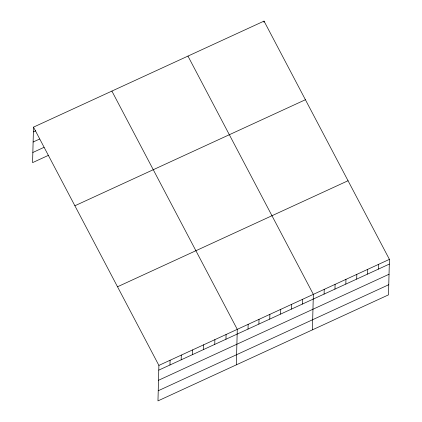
<?xml version="1.0" encoding="UTF-8"?>
<svg xmlns="http://www.w3.org/2000/svg" width="422" height="422" viewBox="0 0 422 422"><rect width="100%" height="100%" fill="white"/><g stroke="black" fill="none" stroke-linecap="round" stroke-linejoin="round"><path stroke-width="0.63" d="M33.507 127.138L158.894 365.405L157.965 400.9L388.493 294.862L389.422 259.366L264.035 21.1L33.507 127.138L32.578 162.634L48.488 155.317M169.966 364.993L170.087 360.251M181.165 359.839L181.286 355.102M192.358 354.691L192.485 349.954M203.557 349.543L203.678 344.8M214.756 344.389L214.877 339.652M225.949 339.241L226.076 334.498M236.341 364.845L237.275 329.35L111.888 91.083M248.015 329.091L248.141 324.349M264.008 22.287L264.035 21.1M258.886 324.091L259.008 319.354M269.753 319.095L269.874 314.353M280.619 314.095L280.746 309.352M291.486 309.094L291.613 304.357M302.358 304.098L302.479 299.356M312.417 329.856L313.346 294.356L187.964 56.094M324.091 294.097L324.217 289.36M334.957 289.102L335.084 284.359M345.829 284.101L345.95 279.359M356.695 279.1L356.817 274.363M367.562 274.105L367.689 269.363M378.428 269.104L378.555 264.367M33.385 131.875L35.743 130.794M33.116 142.024L39.599 139.044M32.842 152.484L44.041 147.336M74.884 205.767L305.412 99.729M117.516 286.775L348.044 180.737M158.894 365.405L389.422 259.366M158.767 370.141L389.295 264.103M158.503 380.291L389.031 274.258M158.229 390.751L388.757 284.713"/></g></svg>
